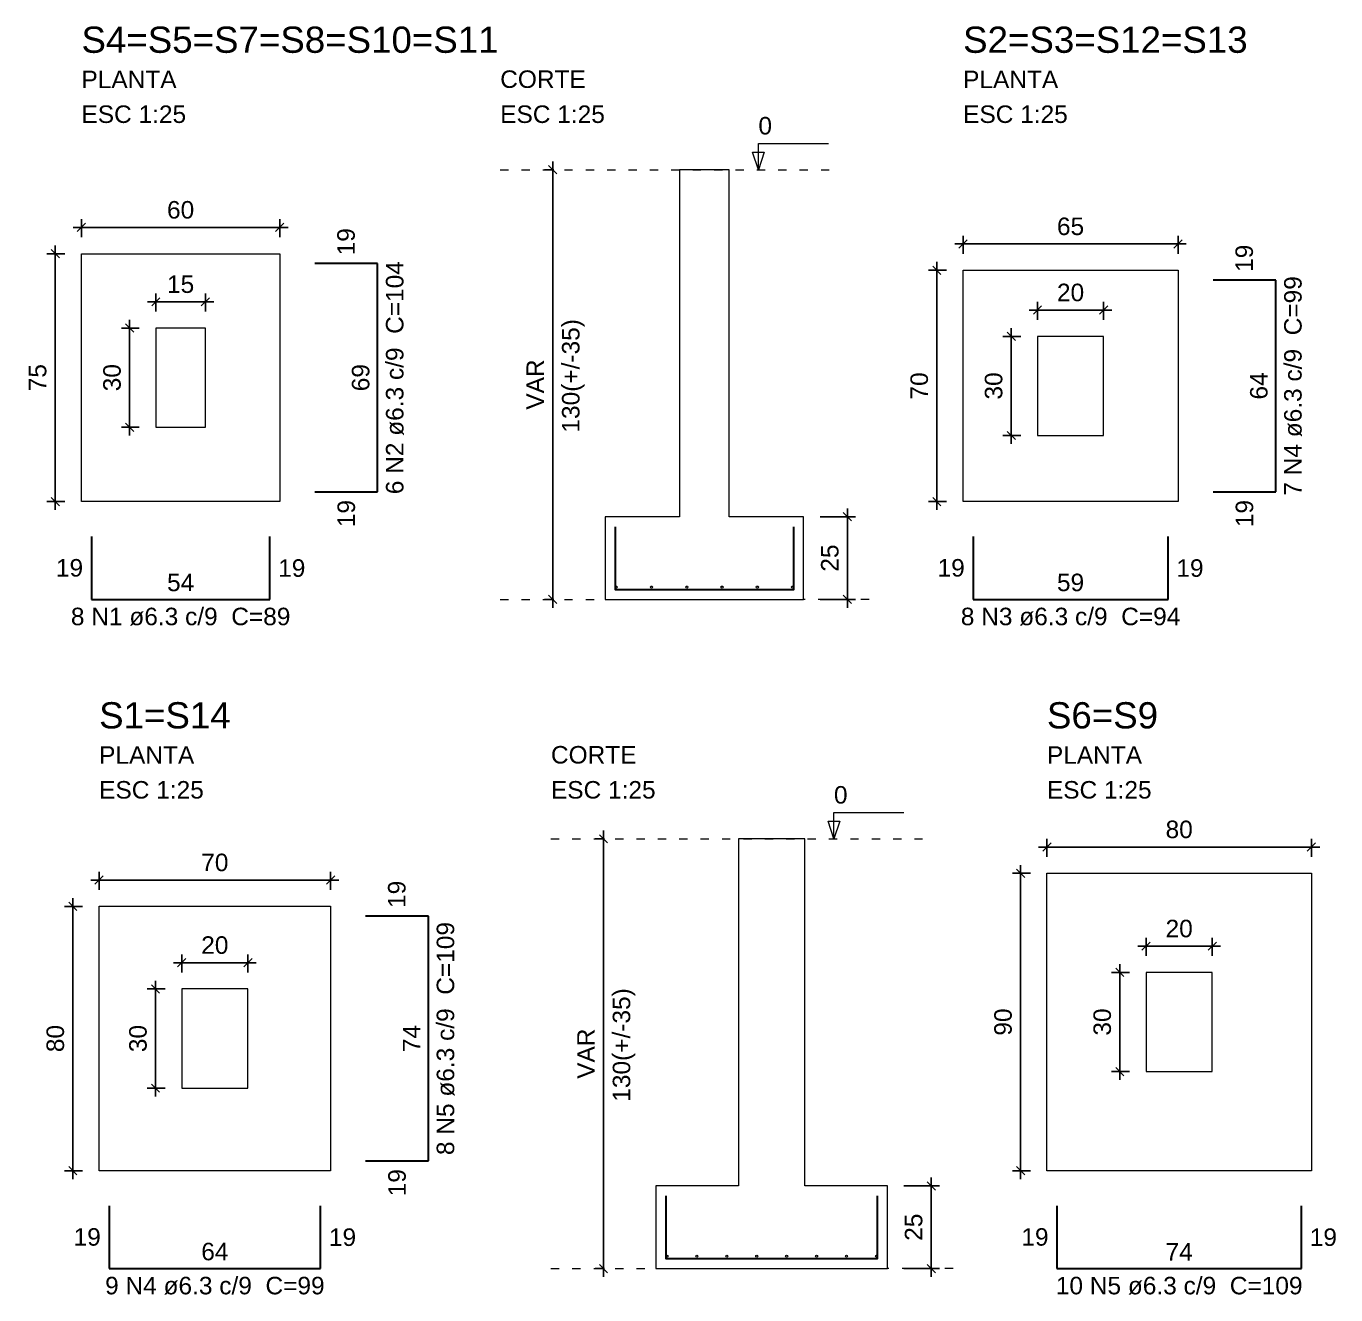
# Model space of a CAD drawing. Header units: millimetres. Extents: x 0 to 619, y -40 to 53.
# Drawn here: x 252.61 to 268.46, y 33.48 to 48.83 of the extents above; entities that cross this region are included whole.
import ezdxf

# ---------------------------------------------------------------- set-up
doc = ezdxf.new("R2010")
doc.units = ezdxf.units.MM
doc.linetypes.add('DOT2', pattern=[3.175, 0, -3.175])
for name, color, linetype, lineweight in [('DT-Armadura', 2, 'Continuous', 30), ('DT-Barras no corte', 5, 'Continuous', 5), ('DT-Cotas', 9, 'Continuous', 5), ('DT-Forma', 5, 'Continuous', 5), ('DT-Pontilhado', 9, 'DOT2', 5), ('DT-Textos', 7, 'Continuous', 5), ('DT-Título', 3, 'Continuous', 20)]:
    doc.layers.add(name, color=color, linetype=linetype, lineweight=lineweight)
doc.styles.add('Arial', font='arial.ttf')
doc.styles.get("Standard").update_dxf_attribs({"font": 'arial.ttf'})
doc.dimstyles.new('UM_25.000000', dxfattribs={"dimtxt": 0.18, "dimasz": 0.1, "dimexe": 0.1, "dimexo": 0.2, "dimgap": 0, "dimtad": 1, "dimtih": 1, "dimtoh": 1, "dimdec": 1, "dimlfac": 25, "dimzin": 0, "dimdsep": 46, "dimtxsty": 'Standard', "dimblk": 'CLOSED', "dimblk1": 'CLOSED', "dimblk2": 'CLOSED', "dimcen": 0.09, "dimdle": 0.1, "dimadec": 1, "dimazin": 2, "dimtfac": 1, "dimtdec": 4, "dimtofl": 0, "dimtmove": 0, "dimatfit": 3, "dimldrblk": 'CLOSED', "dimfxl": 1, "dimtolj": 1, "dimarcsym": 0})

# ---------------------------------------------------------------- blocks, each defined once
blk = doc.blocks.new('_OBLIQUE')
at = {"color": 0, "linetype": 'ByBlock', "lineweight": -2}
blk.add_line((-0.5, -0.5), (0.5, 0.5), dxfattribs=at)
blk = doc.blocks.new('*D106')
at = {"layer": 'Defpoints', "color": 0, "transparency": 16777216}
for p in [(253.497, 38.176), (253.179, 34.976), (253.497, 34.976)]:
    blk.add_point(p, dxfattribs=at)
at = {"layer": 'DT-Cotas', "color": 0, "lineweight": -2, "transparency": 16777216}
for p, q in [((253.179, 38.276), (253.179, 34.876)), ((253.297, 38.176), (253.079, 38.176)), ((253.297, 34.976), (253.079, 34.976))]:
    blk.add_line(p, q, dxfattribs=at)
at = {"layer": 'DT-Cotas', "color": 0, "lineweight": -2, "transparency": 16777216, "xscale": 0.1, "yscale": 0.1, "zscale": 0.1}
for p, rotation in [((253.179, 38.176), 90), ((253.179, 34.976), 270)]:
    blk.add_blockref('_OBLIQUE', p, dxfattribs=dict(at, rotation=rotation))
at = {"layer": 'DT-Cotas', "transparency": 16777216, "insert": (252.968, 36.576), "char_height": 0.2118, "attachment_point": 5, "rotation": 90, "style": 'Arial'}
blk.add_mtext('\\A1;80', dxfattribs=at)
blk = doc.blocks.new('*D107')
at = {"layer": 'Defpoints', "color": 0, "transparency": 16777216}
for p in [(256.297, 38.494), (253.497, 38.176), (256.297, 38.176)]:
    blk.add_point(p, dxfattribs=at)
at = {"layer": 'DT-Cotas', "color": 0, "lineweight": -2, "transparency": 16777216}
for p, q in [((253.497, 38.376), (253.497, 38.594)), ((256.297, 38.376), (256.297, 38.594)), ((253.397, 38.494), (256.397, 38.494))]:
    blk.add_line(p, q, dxfattribs=at)
at = {"layer": 'DT-Cotas', "color": 0, "lineweight": -2, "transparency": 16777216, "xscale": 0.1, "yscale": 0.1, "zscale": 0.1, "rotation": 180}
blk.add_blockref('_OBLIQUE', (253.497, 38.494), dxfattribs=at)
at = {"layer": 'DT-Cotas', "color": 0, "lineweight": -2, "transparency": 16777216, "xscale": 0.1, "yscale": 0.1, "zscale": 0.1}
blk.add_blockref('_OBLIQUE', (256.297, 38.494), dxfattribs=at)
at = {"layer": 'DT-Cotas', "transparency": 16777216, "insert": (254.897, 38.706), "char_height": 0.2118, "attachment_point": 5, "rotation": 0.0057, "style": 'Arial'}
blk.add_mtext('\\A1;70', dxfattribs=at)
blk = doc.blocks.new('*D108')
at = {"layer": 'Defpoints', "color": 0, "transparency": 16777216}
for p in [(254.497, 37.176), (254.179, 35.976), (254.497, 35.976)]:
    blk.add_point(p, dxfattribs=at)
at = {"layer": 'DT-Cotas', "color": 0, "lineweight": -2, "transparency": 16777216}
for p, q in [((254.179, 37.276), (254.179, 35.876)), ((254.297, 37.176), (254.079, 37.176)), ((254.297, 35.976), (254.079, 35.976))]:
    blk.add_line(p, q, dxfattribs=at)
at = {"layer": 'DT-Cotas', "color": 0, "lineweight": -2, "transparency": 16777216, "xscale": 0.1, "yscale": 0.1, "zscale": 0.1}
for p, rotation in [((254.179, 37.176), 90), ((254.179, 35.976), 270)]:
    blk.add_blockref('_OBLIQUE', p, dxfattribs=dict(at, rotation=rotation))
at = {"layer": 'DT-Cotas', "transparency": 16777216, "insert": (253.968, 36.576), "char_height": 0.2118, "attachment_point": 5, "rotation": 90, "style": 'Arial'}
blk.add_mtext('\\A1;30', dxfattribs=at)
blk = doc.blocks.new('*D109')
at = {"layer": 'Defpoints', "color": 0, "transparency": 16777216}
for p in [(255.297, 37.494), (254.497, 37.176), (255.297, 37.176)]:
    blk.add_point(p, dxfattribs=at)
at = {"layer": 'DT-Cotas', "color": 0, "lineweight": -2, "transparency": 16777216}
for p, q in [((254.497, 37.376), (254.497, 37.594)), ((255.297, 37.376), (255.297, 37.594)), ((254.397, 37.494), (255.397, 37.494))]:
    blk.add_line(p, q, dxfattribs=at)
at = {"layer": 'DT-Cotas', "color": 0, "lineweight": -2, "transparency": 16777216, "xscale": 0.1, "yscale": 0.1, "zscale": 0.1, "rotation": 180}
blk.add_blockref('_OBLIQUE', (254.497, 37.494), dxfattribs=at)
at = {"layer": 'DT-Cotas', "color": 0, "lineweight": -2, "transparency": 16777216, "xscale": 0.1, "yscale": 0.1, "zscale": 0.1}
blk.add_blockref('_OBLIQUE', (255.297, 37.494), dxfattribs=at)
at = {"layer": 'DT-Cotas', "transparency": 16777216, "insert": (254.897, 37.706), "char_height": 0.2118, "attachment_point": 5, "rotation": 0.0057, "style": 'Arial'}
blk.add_mtext('\\A1;20', dxfattribs=at)
blk = doc.blocks.new('*D110')
at = {"layer": 'Defpoints', "color": 0, "transparency": 16777216}
for p in [(259.811, 38.993), (259.599, 33.793), (259.811, 33.793)]:
    blk.add_point(p, dxfattribs=at)
at = {"layer": 'DT-Cotas', "color": 0, "lineweight": -2, "transparency": 16777216}
for p, q in [((259.611, 38.993), (259.499, 38.993)), ((259.599, 39.093), (259.599, 33.693)), ((259.611, 33.793), (259.499, 33.793))]:
    blk.add_line(p, q, dxfattribs=at)
at = {"layer": 'DT-Cotas', "color": 0, "lineweight": -2, "transparency": 16777216, "xscale": 0.1, "yscale": 0.1, "zscale": 0.1}
for p, rotation in [((259.599, 38.993), 90), ((259.599, 33.793), 270)]:
    blk.add_blockref('_OBLIQUE', p, dxfattribs=dict(at, rotation=rotation))
at = {"layer": 'DT-Cotas', "transparency": 16777216, "insert": (259.387, 36.393), "char_height": 0.2118, "attachment_point": 5, "rotation": 90, "style": 'Arial'}
blk.add_mtext('\\A1;VAR', dxfattribs=at)
blk = doc.blocks.new('*D111')
at = {"layer": 'Defpoints', "color": 0, "transparency": 16777216}
for p in [(263.034, 34.793), (263.034, 33.793), (263.564, 33.793)]:
    blk.add_point(p, dxfattribs=at)
at = {"layer": 'DT-Cotas', "color": 0, "lineweight": -2, "transparency": 16777216}
for p, q in [((263.564, 34.893), (263.564, 33.693)), ((263.234, 34.793), (263.664, 34.793)), ((263.234, 33.793), (263.664, 33.793))]:
    blk.add_line(p, q, dxfattribs=at)
at = {"layer": 'DT-Cotas', "color": 0, "lineweight": -2, "transparency": 16777216, "xscale": 0.1, "yscale": 0.1, "zscale": 0.1}
for p, rotation in [((263.564, 34.793), 90), ((263.564, 33.793), 270)]:
    blk.add_blockref('_OBLIQUE', p, dxfattribs=dict(at, rotation=rotation))
at = {"layer": 'DT-Cotas', "transparency": 16777216, "insert": (263.352, 34.293), "char_height": 0.2118, "attachment_point": 5, "rotation": 90, "style": 'Arial'}
blk.add_mtext('\\A1;25', dxfattribs=at)
blk = doc.blocks.new('*D112')
at = {"layer": 'Defpoints', "color": 0, "transparency": 16777216}
for p in [(264.964, 38.576), (264.646, 34.976), (264.964, 34.976)]:
    blk.add_point(p, dxfattribs=at)
at = {"layer": 'DT-Cotas', "color": 0, "lineweight": -2, "transparency": 16777216}
for p, q in [((264.646, 38.676), (264.646, 34.876)), ((264.764, 38.576), (264.546, 38.576)), ((264.764, 34.976), (264.546, 34.976))]:
    blk.add_line(p, q, dxfattribs=at)
at = {"layer": 'DT-Cotas', "color": 0, "lineweight": -2, "transparency": 16777216, "xscale": 0.1, "yscale": 0.1, "zscale": 0.1}
for p, rotation in [((264.646, 38.576), 90), ((264.646, 34.976), 270)]:
    blk.add_blockref('_OBLIQUE', p, dxfattribs=dict(at, rotation=rotation))
at = {"layer": 'DT-Cotas', "transparency": 16777216, "insert": (264.434, 36.776), "char_height": 0.2118, "attachment_point": 5, "rotation": 90, "style": 'Arial'}
blk.add_mtext('\\A1;90', dxfattribs=at)
blk = doc.blocks.new('*D113')
at = {"layer": 'Defpoints', "color": 0, "transparency": 16777216}
for p in [(268.164, 38.894), (264.964, 38.576), (268.164, 38.576)]:
    blk.add_point(p, dxfattribs=at)
at = {"layer": 'DT-Cotas', "color": 0, "lineweight": -2, "transparency": 16777216}
for p, q in [((264.964, 38.776), (264.964, 38.994)), ((268.164, 38.776), (268.164, 38.994)), ((264.864, 38.894), (268.264, 38.894))]:
    blk.add_line(p, q, dxfattribs=at)
at = {"layer": 'DT-Cotas', "color": 0, "lineweight": -2, "transparency": 16777216, "xscale": 0.1, "yscale": 0.1, "zscale": 0.1, "rotation": 180}
blk.add_blockref('_OBLIQUE', (264.964, 38.894), dxfattribs=at)
at = {"layer": 'DT-Cotas', "color": 0, "lineweight": -2, "transparency": 16777216, "xscale": 0.1, "yscale": 0.1, "zscale": 0.1}
blk.add_blockref('_OBLIQUE', (268.164, 38.894), dxfattribs=at)
at = {"layer": 'DT-Cotas', "transparency": 16777216, "insert": (266.564, 39.106), "char_height": 0.2118, "attachment_point": 5, "rotation": 0.0057, "style": 'Arial'}
blk.add_mtext('\\A1;80', dxfattribs=at)
blk = doc.blocks.new('*D114')
at = {"layer": 'Defpoints', "color": 0, "transparency": 16777216}
for p in [(266.164, 37.376), (265.846, 36.176), (266.164, 36.176)]:
    blk.add_point(p, dxfattribs=at)
at = {"layer": 'DT-Cotas', "color": 0, "lineweight": -2, "transparency": 16777216}
for p, q in [((265.846, 37.476), (265.846, 36.076)), ((265.964, 37.376), (265.746, 37.376)), ((265.964, 36.176), (265.746, 36.176))]:
    blk.add_line(p, q, dxfattribs=at)
at = {"layer": 'DT-Cotas', "color": 0, "lineweight": -2, "transparency": 16777216, "xscale": 0.1, "yscale": 0.1, "zscale": 0.1}
for p, rotation in [((265.846, 37.376), 90), ((265.846, 36.176), 270)]:
    blk.add_blockref('_OBLIQUE', p, dxfattribs=dict(at, rotation=rotation))
at = {"layer": 'DT-Cotas', "transparency": 16777216, "insert": (265.634, 36.776), "char_height": 0.2118, "attachment_point": 5, "rotation": 90, "style": 'Arial'}
blk.add_mtext('\\A1;30', dxfattribs=at)
blk = doc.blocks.new('*D115')
at = {"layer": 'Defpoints', "color": 0, "transparency": 16777216}
for p in [(266.964, 37.694), (266.164, 37.376), (266.964, 37.376)]:
    blk.add_point(p, dxfattribs=at)
at = {"layer": 'DT-Cotas', "color": 0, "lineweight": -2, "transparency": 16777216}
for p, q in [((266.164, 37.576), (266.164, 37.794)), ((266.964, 37.576), (266.964, 37.794)), ((266.064, 37.694), (267.064, 37.694))]:
    blk.add_line(p, q, dxfattribs=at)
at = {"layer": 'DT-Cotas', "color": 0, "lineweight": -2, "transparency": 16777216, "xscale": 0.1, "yscale": 0.1, "zscale": 0.1, "rotation": 180}
blk.add_blockref('_OBLIQUE', (266.164, 37.694), dxfattribs=at)
at = {"layer": 'DT-Cotas', "color": 0, "lineweight": -2, "transparency": 16777216, "xscale": 0.1, "yscale": 0.1, "zscale": 0.1}
blk.add_blockref('_OBLIQUE', (266.964, 37.694), dxfattribs=at)
at = {"layer": 'DT-Cotas', "transparency": 16777216, "insert": (266.564, 37.906), "char_height": 0.2118, "attachment_point": 5, "rotation": 0.0057, "style": 'Arial'}
blk.add_mtext('\\A1;20', dxfattribs=at)
blk = doc.blocks.new('*D470')
at = {"layer": 'Defpoints', "color": 0, "transparency": 16777216}
for p in [(253.283, 46.073), (252.966, 43.073), (253.283, 43.073)]:
    blk.add_point(p, dxfattribs=at)
at = {"layer": 'DT-Cotas', "color": 0, "lineweight": -2, "transparency": 16777216}
for p, q in [((252.966, 46.173), (252.966, 42.973)), ((253.083, 46.073), (252.866, 46.073)), ((253.083, 43.073), (252.866, 43.073))]:
    blk.add_line(p, q, dxfattribs=at)
at = {"layer": 'DT-Cotas', "color": 0, "lineweight": -2, "transparency": 16777216, "xscale": 0.1, "yscale": 0.1, "zscale": 0.1}
for p, rotation in [((252.966, 46.073), 90), ((252.966, 43.073), 270)]:
    blk.add_blockref('_OBLIQUE', p, dxfattribs=dict(at, rotation=rotation))
at = {"layer": 'DT-Cotas', "transparency": 16777216, "insert": (252.754, 44.573), "char_height": 0.2118, "attachment_point": 5, "rotation": 90, "style": 'Arial'}
blk.add_mtext('\\A1;75', dxfattribs=at)
blk = doc.blocks.new('*D471')
at = {"layer": 'Defpoints', "color": 0, "transparency": 16777216}
for p in [(255.683, 46.391), (253.283, 46.073), (255.683, 46.073)]:
    blk.add_point(p, dxfattribs=at)
at = {"layer": 'DT-Cotas', "color": 0, "lineweight": -2, "transparency": 16777216}
for p, q in [((253.283, 46.273), (253.283, 46.491)), ((255.683, 46.273), (255.683, 46.491)), ((253.183, 46.391), (255.783, 46.391))]:
    blk.add_line(p, q, dxfattribs=at)
at = {"layer": 'DT-Cotas', "color": 0, "lineweight": -2, "transparency": 16777216, "xscale": 0.1, "yscale": 0.1, "zscale": 0.1, "rotation": 180}
blk.add_blockref('_OBLIQUE', (253.283, 46.391), dxfattribs=at)
at = {"layer": 'DT-Cotas', "color": 0, "lineweight": -2, "transparency": 16777216, "xscale": 0.1, "yscale": 0.1, "zscale": 0.1}
blk.add_blockref('_OBLIQUE', (255.683, 46.391), dxfattribs=at)
at = {"layer": 'DT-Cotas', "transparency": 16777216, "insert": (254.483, 46.603), "char_height": 0.2118, "attachment_point": 5, "rotation": 0.0057, "style": 'Arial'}
blk.add_mtext('\\A1;60', dxfattribs=at)
blk = doc.blocks.new('*D472')
at = {"layer": 'Defpoints', "color": 0, "transparency": 16777216}
for p in [(254.183, 45.173), (253.866, 43.973), (254.183, 43.973)]:
    blk.add_point(p, dxfattribs=at)
at = {"layer": 'DT-Cotas', "color": 0, "lineweight": -2, "transparency": 16777216}
for p, q in [((253.983, 45.173), (253.766, 45.173)), ((253.866, 45.273), (253.866, 43.873)), ((253.983, 43.973), (253.766, 43.973))]:
    blk.add_line(p, q, dxfattribs=at)
at = {"layer": 'DT-Cotas', "color": 0, "lineweight": -2, "transparency": 16777216, "xscale": 0.1, "yscale": 0.1, "zscale": 0.1}
for p, rotation in [((253.866, 45.173), 90), ((253.866, 43.973), 270)]:
    blk.add_blockref('_OBLIQUE', p, dxfattribs=dict(at, rotation=rotation))
at = {"layer": 'DT-Cotas', "transparency": 16777216, "insert": (253.654, 44.573), "char_height": 0.2118, "attachment_point": 5, "rotation": 90, "style": 'Arial'}
blk.add_mtext('\\A1;30', dxfattribs=at)
blk = doc.blocks.new('*D473')
at = {"layer": 'Defpoints', "color": 0, "transparency": 16777216}
for p in [(254.783, 45.491), (254.183, 45.173), (254.783, 45.173)]:
    blk.add_point(p, dxfattribs=at)
at = {"layer": 'DT-Cotas', "color": 0, "lineweight": -2, "transparency": 16777216}
for p, q in [((254.083, 45.491), (254.883, 45.491)), ((254.183, 45.373), (254.183, 45.591)), ((254.783, 45.373), (254.783, 45.591))]:
    blk.add_line(p, q, dxfattribs=at)
at = {"layer": 'DT-Cotas', "color": 0, "lineweight": -2, "transparency": 16777216, "xscale": 0.1, "yscale": 0.1, "zscale": 0.1, "rotation": 180}
blk.add_blockref('_OBLIQUE', (254.183, 45.491), dxfattribs=at)
at = {"layer": 'DT-Cotas', "color": 0, "lineweight": -2, "transparency": 16777216, "xscale": 0.1, "yscale": 0.1, "zscale": 0.1}
blk.add_blockref('_OBLIQUE', (254.783, 45.491), dxfattribs=at)
at = {"layer": 'DT-Cotas', "transparency": 16777216, "insert": (254.483, 45.703), "char_height": 0.2118, "attachment_point": 5, "rotation": 0.0057, "style": 'Arial'}
blk.add_mtext('\\A1;15', dxfattribs=at)
blk = doc.blocks.new('*D474')
at = {"layer": 'Defpoints', "color": 0, "transparency": 16777216}
for p in [(259.197, 47.09), (258.985, 41.89), (259.197, 41.89)]:
    blk.add_point(p, dxfattribs=at)
at = {"layer": 'DT-Cotas', "color": 0, "lineweight": -2, "transparency": 16777216}
for p, q in [((258.997, 47.09), (258.885, 47.09)), ((258.985, 47.19), (258.985, 41.79)), ((258.997, 41.89), (258.885, 41.89))]:
    blk.add_line(p, q, dxfattribs=at)
at = {"layer": 'DT-Cotas', "color": 0, "lineweight": -2, "transparency": 16777216, "xscale": 0.1, "yscale": 0.1, "zscale": 0.1}
for p, rotation in [((258.985, 47.09), 90), ((258.985, 41.89), 270)]:
    blk.add_blockref('_OBLIQUE', p, dxfattribs=dict(at, rotation=rotation))
at = {"layer": 'DT-Cotas', "transparency": 16777216, "insert": (258.773, 44.49), "char_height": 0.2118, "attachment_point": 5, "rotation": 90, "style": 'Arial'}
blk.add_mtext('\\A1;VAR', dxfattribs=at)
blk = doc.blocks.new('*D475')
at = {"layer": 'Defpoints', "color": 0, "transparency": 16777216}
for p in [(262.02, 42.89), (262.02, 41.89), (262.55, 41.89)]:
    blk.add_point(p, dxfattribs=at)
at = {"layer": 'DT-Cotas', "color": 0, "lineweight": -2, "transparency": 16777216}
for p, q in [((262.55, 42.99), (262.55, 41.79)), ((262.22, 42.89), (262.65, 42.89)), ((262.22, 41.89), (262.65, 41.89))]:
    blk.add_line(p, q, dxfattribs=at)
at = {"layer": 'DT-Cotas', "color": 0, "lineweight": -2, "transparency": 16777216, "xscale": 0.1, "yscale": 0.1, "zscale": 0.1}
for p, rotation in [((262.55, 42.89), 90), ((262.55, 41.89), 270)]:
    blk.add_blockref('_OBLIQUE', p, dxfattribs=dict(at, rotation=rotation))
at = {"layer": 'DT-Cotas', "transparency": 16777216, "insert": (262.338, 42.39), "char_height": 0.2118, "attachment_point": 5, "rotation": 90, "style": 'Arial'}
blk.add_mtext('\\A1;25', dxfattribs=at)
blk = doc.blocks.new('*D476')
at = {"layer": 'Defpoints', "color": 0, "transparency": 16777216}
for p in [(263.95, 45.873), (263.632, 43.073), (263.95, 43.073)]:
    blk.add_point(p, dxfattribs=at)
at = {"layer": 'DT-Cotas', "color": 0, "lineweight": -2, "transparency": 16777216}
for p, q in [((263.632, 45.973), (263.632, 42.973)), ((263.75, 45.873), (263.532, 45.873)), ((263.75, 43.073), (263.532, 43.073))]:
    blk.add_line(p, q, dxfattribs=at)
at = {"layer": 'DT-Cotas', "color": 0, "lineweight": -2, "transparency": 16777216, "xscale": 0.1, "yscale": 0.1, "zscale": 0.1}
for p, rotation in [((263.632, 45.873), 90), ((263.632, 43.073), 270)]:
    blk.add_blockref('_OBLIQUE', p, dxfattribs=dict(at, rotation=rotation))
at = {"layer": 'DT-Cotas', "transparency": 16777216, "insert": (263.42, 44.473), "char_height": 0.2118, "attachment_point": 5, "rotation": 90, "style": 'Arial'}
blk.add_mtext('\\A1;70', dxfattribs=at)
blk = doc.blocks.new('*D477')
at = {"layer": 'Defpoints', "color": 0, "transparency": 16777216}
for p in [(266.55, 46.191), (263.95, 45.873), (266.55, 45.873)]:
    blk.add_point(p, dxfattribs=at)
at = {"layer": 'DT-Cotas', "color": 0, "lineweight": -2, "transparency": 16777216}
for p, q in [((263.95, 46.073), (263.95, 46.291)), ((266.55, 46.073), (266.55, 46.291)), ((263.85, 46.191), (266.65, 46.191))]:
    blk.add_line(p, q, dxfattribs=at)
at = {"layer": 'DT-Cotas', "color": 0, "lineweight": -2, "transparency": 16777216, "xscale": 0.1, "yscale": 0.1, "zscale": 0.1, "rotation": 180}
blk.add_blockref('_OBLIQUE', (263.95, 46.191), dxfattribs=at)
at = {"layer": 'DT-Cotas', "color": 0, "lineweight": -2, "transparency": 16777216, "xscale": 0.1, "yscale": 0.1, "zscale": 0.1}
blk.add_blockref('_OBLIQUE', (266.55, 46.191), dxfattribs=at)
at = {"layer": 'DT-Cotas', "transparency": 16777216, "insert": (265.25, 46.403), "char_height": 0.2118, "attachment_point": 5, "rotation": 0.0057, "style": 'Arial'}
blk.add_mtext('\\A1;65', dxfattribs=at)
blk = doc.blocks.new('*D478')
at = {"layer": 'Defpoints', "color": 0, "transparency": 16777216}
for p in [(264.85, 45.073), (264.532, 43.873), (264.85, 43.873)]:
    blk.add_point(p, dxfattribs=at)
at = {"layer": 'DT-Cotas', "color": 0, "lineweight": -2, "transparency": 16777216}
for p, q in [((264.532, 45.173), (264.532, 43.773)), ((264.65, 45.073), (264.432, 45.073)), ((264.65, 43.873), (264.432, 43.873))]:
    blk.add_line(p, q, dxfattribs=at)
at = {"layer": 'DT-Cotas', "color": 0, "lineweight": -2, "transparency": 16777216, "xscale": 0.1, "yscale": 0.1, "zscale": 0.1}
for p, rotation in [((264.532, 45.073), 90), ((264.532, 43.873), 270)]:
    blk.add_blockref('_OBLIQUE', p, dxfattribs=dict(at, rotation=rotation))
at = {"layer": 'DT-Cotas', "transparency": 16777216, "insert": (264.32, 44.473), "char_height": 0.2118, "attachment_point": 5, "rotation": 90, "style": 'Arial'}
blk.add_mtext('\\A1;30', dxfattribs=at)
blk = doc.blocks.new('*D479')
at = {"layer": 'Defpoints', "color": 0, "transparency": 16777216}
for p in [(265.65, 45.391), (264.85, 45.073), (265.65, 45.073)]:
    blk.add_point(p, dxfattribs=at)
at = {"layer": 'DT-Cotas', "color": 0, "lineweight": -2, "transparency": 16777216}
for p, q in [((264.85, 45.273), (264.85, 45.491)), ((265.65, 45.273), (265.65, 45.491)), ((264.75, 45.391), (265.75, 45.391))]:
    blk.add_line(p, q, dxfattribs=at)
at = {"layer": 'DT-Cotas', "color": 0, "lineweight": -2, "transparency": 16777216, "xscale": 0.1, "yscale": 0.1, "zscale": 0.1, "rotation": 180}
blk.add_blockref('_OBLIQUE', (264.85, 45.391), dxfattribs=at)
at = {"layer": 'DT-Cotas', "color": 0, "lineweight": -2, "transparency": 16777216, "xscale": 0.1, "yscale": 0.1, "zscale": 0.1}
blk.add_blockref('_OBLIQUE', (265.65, 45.391), dxfattribs=at)
at = {"layer": 'DT-Cotas', "transparency": 16777216, "insert": (265.25, 45.603), "char_height": 0.2118, "attachment_point": 5, "rotation": 0.0057, "style": 'Arial'}
blk.add_mtext('\\A1;20', dxfattribs=at)

msp = doc.modelspace()

# ---------------------------------------------------------------- linework, layer by layer
at = {"layer": 'DT-Armadura'}
for p, q in [((256.8669, 45.9531), (256.1069, 45.9531)), ((256.8669, 43.1931), (256.8669, 45.9531)), ((267.7335, 45.7531), (266.9735, 45.7531)), ((267.7335, 43.1931), (267.7335, 45.7531)), ((256.1069, 43.1931), (256.8669, 43.1931)), ((266.9735, 43.1931), (267.7335, 43.1931)), ((253.4033, 42.6495), (253.4033, 41.8895)), ((255.5633, 41.8895), (255.5633, 42.6495)), ((264.0699, 42.6495), (264.0699, 41.8895)), ((266.4299, 41.8895), (266.4299, 42.6495)), ((253.4033, 41.8895), (255.5633, 41.8895)), ((264.0699, 41.8895), (266.4299, 41.8895)), ((257.4808, 38.0564), (256.7208, 38.0564)), ((257.4808, 35.0964), (257.4808, 38.0564)), ((256.7208, 35.0964), (257.4808, 35.0964)), ((253.6172, 34.5528), (253.6172, 33.7928)), ((256.1772, 33.7928), (256.1772, 34.5528)), ((265.0838, 34.5528), (265.0838, 33.7928)), ((268.0438, 33.7928), (268.0438, 34.5528)), ((253.6172, 33.7928), (256.1772, 33.7928)), ((265.0838, 33.7928), (268.0438, 33.7928))]:
    msp.add_line(p, q, dxfattribs=at)
for points in [[(259.7403, 42.7695), (259.7403, 42.0095), (261.9003, 42.0095), (261.9003, 42.7695)], [(260.3542, 34.6728), (260.3542, 33.9128), (262.9142, 33.9128), (262.9142, 34.6728)]]:
    msp.add_lwpolyline(points, dxfattribs=at)
at = {"layer": 'DT-Barras no corte'}
for centre in [(259.7529, 42.0395), (260.1798, 42.0395), (260.6068, 42.0395), (261.0337, 42.0395), (261.4607, 42.0395), (261.8877, 42.0395), (260.3668, 33.9428), (260.7289, 33.9428), (261.091, 33.9428), (261.4531, 33.9428), (261.8152, 33.9428), (262.1774, 33.9428), (262.5395, 33.9428), (262.9016, 33.9428)]:
    msp.add_circle(centre, 0.0126, dxfattribs=at)
at = {"layer": 'DT-Forma'}
for points in [[(261.1203, 47.0895), (260.5203, 47.0895), (260.5203, 42.8895), (260.5203, 42.8895), (259.6203, 42.8895), (259.6203, 41.8895), (262.0203, 41.8895), (262.0203, 42.8895), (261.1203, 42.8895), (261.1203, 42.8895), (261.1203, 47.0895)], [(253.2833, 43.0731), (253.2833, 46.0731), (255.6833, 46.0731), (255.6833, 43.0731), (253.2833, 43.0731)], [(263.9499, 43.0731), (263.9499, 45.8731), (266.5499, 45.8731), (266.5499, 43.0731), (263.9499, 43.0731)], [(254.1833, 43.9731), (254.7833, 43.9731), (254.7833, 45.1731), (254.1833, 45.1731), (254.1833, 43.9731)], [(264.8499, 43.8731), (265.6499, 43.8731), (265.6499, 45.0731), (264.8499, 45.0731), (264.8499, 43.8731)], [(262.0342, 38.9928), (261.2342, 38.9928), (261.2342, 34.7928), (261.2342, 34.7928), (260.2342, 34.7928), (260.2342, 33.7928), (263.0342, 33.7928), (263.0342, 34.7928), (262.0342, 34.7928), (262.0342, 34.7928), (262.0342, 38.9928)], [(264.9638, 34.9764), (264.9638, 38.5764), (268.1638, 38.5764), (268.1638, 34.9764), (264.9638, 34.9764)], [(253.4972, 34.9764), (253.4972, 38.1764), (256.2972, 38.1764), (256.2972, 34.9764), (253.4972, 34.9764)], [(266.1638, 36.1764), (266.9638, 36.1764), (266.9638, 37.3764), (266.1638, 37.3764), (266.1638, 36.1764)], [(254.4972, 35.9764), (255.2972, 35.9764), (255.2972, 37.1764), (254.4972, 37.1764), (254.4972, 35.9764)]]:
    msp.add_lwpolyline(points, close=True, dxfattribs=at)
at = {"layer": 'DT-Pontilhado', "ltscale": 0.05}
for p, q in [((258.3495, 47.0895), (262.4439, 47.0895)), ((258.3495, 41.8895), (259.6203, 41.8895)), ((262.8145, 41.8895), (262.0203, 41.8895)), ((258.9634, 38.9928), (263.4578, 38.9928)), ((258.9634, 33.7928), (260.2342, 33.7928)), ((263.8284, 33.7928), (263.0342, 33.7928))]:
    msp.add_line(p, q, dxfattribs=at)
at = {"layer": 'DT-Textos'}
for points in [[(261.4733, 47.0895), (261.4733, 47.4072), (262.3205, 47.4072)], [(262.3872, 38.9928), (262.3872, 39.3105), (263.2344, 39.3105)]]:
    msp.add_lwpolyline(points, dxfattribs=at)
for points in [[(261.5439, 47.3013), (261.4733, 47.0895), (261.4027, 47.3013), (261.5439, 47.3013)], [(262.4578, 39.2046), (262.3872, 38.9928), (262.3166, 39.2046), (262.4578, 39.2046)]]:
    msp.add_lwpolyline(points, close=True, dxfattribs=at)

# ---------------------------------------------------------------- texts
at = {"layer": 'DT-Armadura', "color": 7, "char_height": 0.2118, "rotation": 90.00021, "line_spacing_factor": 0.9, "style": 'Arial'}
for s, insert, width, attachment_point in [('19', (256.5928, 46.0531), 0.90832, 7), ('19', (267.4594, 45.8531), 0.90832, 7), ('6 N2 ø6.3 c/9  C=104', (257.1846, 44.5731), 5.0832, 8), ('7 N4 ø6.3 c/9  C=99', (268.0512, 44.4731), 4.82904, 8), ('69', (256.7696, 44.5731), 0.90832, 8), ('64', (267.6362, 44.4731), 0.90832, 8), ('19', (256.381, 43.0931), 0.90832, 3), ('19', (267.2476, 43.0931), 0.90832, 3), ('19', (257.2067, 38.1564), 0.90832, 7), ('8 N5 ø6.3 c/9  C=109', (257.7985, 36.5764), 5.0832, 8), ('74', (257.3835, 36.5764), 0.90832, 8), ('19', (256.9949, 34.9964), 0.90832, 3)]:
    msp.add_mtext(s, dxfattribs=dict(at, insert=insert, width=width, attachment_point=attachment_point))
at = {"layer": 'DT-Armadura', "color": 7, "char_height": 0.2118, "line_spacing_factor": 0.9, "style": 'Arial'}
for s, insert, width, attachment_point in [('19', (253.3033, 42.1636), 0.90832, 9), ('19', (255.6634, 42.3754), 0.90832, 1), ('19', (263.9699, 42.1636), 0.90832, 9), ('19', (266.53, 42.3754), 0.90832, 1), ('54', (254.4833, 41.9868), 0.90832, 8), ('59', (265.2499, 41.9868), 0.90832, 8), ('8 N1 ø6.3 c/9  C=89', (254.4835, 41.572), 4.82904, 8), ('8 N3 ø6.3 c/9  C=94', (265.2501, 41.572), 4.82904, 8), ('19', (253.5172, 34.0669), 0.90832, 9), ('19', (256.2773, 34.2787), 0.90832, 1), ('19', (264.9838, 34.0669), 0.90832, 9), ('19', (268.1439, 34.2787), 0.90832, 1), ('64', (254.8972, 33.8901), 0.90832, 8), ('74', (266.5638, 33.8901), 0.90832, 8), ('9 N4 ø6.3 c/9  C=99', (254.8974, 33.4753), 4.82904, 8), ('10 N5 ø6.3 c/9  C=109', (266.564, 33.4753), 5.33736, 8)]:
    msp.add_mtext(s, dxfattribs=dict(at, insert=insert, width=width, attachment_point=attachment_point))
at = {"layer": 'DT-Cotas', "char_height": 0.2118, "width": 2.5416, "attachment_point": 8, "rotation": 90.00021, "line_spacing_factor": 0.798, "style": 'Arial'}
for insert in [(259.3725, 44.5951), (259.9864, 36.4984)]:
    msp.add_mtext('130(+/-35)', dxfattribs=dict(at, insert=insert))
at = {"layer": 'DT-Textos', "char_height": 0.2118, "attachment_point": 7, "line_spacing_factor": 0.798, "style": 'Arial'}
for s, insert, width in [('PLANTA', (253.2835, 48.0763), 1.52496), ('CORTE', (258.3495, 48.0763), 1.2708), ('PLANTA', (263.9501, 48.0763), 1.52496), ('ESC 1:25', (253.2835, 47.6523), 2.03328), ('ESC 1:25', (258.3495, 47.6523), 2.03328), ('ESC 1:25', (263.9501, 47.6523), 2.03328), ('0', (261.4735, 47.513), 0.25416), ('PLANTA', (253.4974, 39.9011), 1.52496), ('CORTE', (258.9634, 39.9011), 1.2708), ('PLANTA', (264.964, 39.9011), 1.52496), ('ESC 1:25', (253.4974, 39.4771), 2.03328), ('ESC 1:25', (258.9634, 39.4771), 2.03328), ('0', (262.3874, 39.4163), 0.25416), ('ESC 1:25', (264.964, 39.4771), 2.03328)]:
    msp.add_mtext(s, dxfattribs=dict(at, insert=insert, width=width))
at = {"layer": 'DT-Título', "char_height": 0.3177, "attachment_point": 7, "line_spacing_factor": 0.798, "style": 'Arial'}
for s, insert, width in [('S4=S5=S7=S8=S10=S11', (253.2835, 48.4993), 7.24356), ('S2=S3=S12=S13', (263.9501, 48.4993), 4.95612), ('S1=S14', (253.4974, 40.3241), 2.28744), ('S6=S9', (264.964, 40.3241), 1.9062)]:
    msp.add_mtext(s, dxfattribs=dict(at, insert=insert, width=width))

# ---------------------------------------------------------------- dimensions: what is measured, and where the dimension line sits
at = {"layer": 'DT-Cotas'}
for base, p1, p2, picture, middle in [((258.9849, 41.8895), (259.1967, 47.0895), (259.1967, 41.8895), '*D474', (258.7731, 44.4895)), ((259.5988, 33.7928), (259.8106, 38.9928), (259.8106, 33.7928), '*D110', (259.387, 36.3928))]:
    dim = msp.add_linear_dim(base=base, p1=p1, p2=p2, angle=90, text='VAR', dimstyle='UM_25.000000', override={"dimtxt": 0.2118, "dimasz": 0.1, "dimexe": 0.1, "dimexo": 0.2, "dimtad": 1, "dimtih": 0, "dimtoh": 0, "dimdec": 1, "dimlfac": 25, "dimzin": 8, "dimtxsty": 'Arial', "dimblk": 'OBLIQUE', "dimblk1": 'OBLIQUE', "dimblk2": 'OBLIQUE', "dimsah": 1, "dimdle": 0.1, "dimse1": 0, "dimse2": 0, "dimclrt": 256, "dimadec": 1, "dimazin": 3, "dimtmove": 2, "dimldrblk": 'OBLIQUE'}, dxfattribs=at)
    dim.commit()
    dim.dimension.update_dxf_attribs({"geometry": picture, "text_midpoint": middle, "dimtype": 160, "text_rotation": 90})
for base, p1, p2, picture, middle in [((255.6833, 46.3908), (253.2833, 46.0731), (255.6833, 46.0731), '*D471', (254.4833, 46.6026)), ((266.5499, 46.1908), (263.9499, 45.8731), (266.5499, 45.8731), '*D477', (265.2499, 46.4026)), ((254.7833, 45.4908), (254.1833, 45.1731), (254.7833, 45.1731), '*D473', (254.4833, 45.7026)), ((265.6499, 45.3908), (264.8499, 45.0731), (265.6499, 45.0731), '*D479', (265.2499, 45.6026)), ((268.1638, 38.8941), (264.9638, 38.5764), (268.1638, 38.5764), '*D113', (266.5638, 39.1059)), ((256.2972, 38.4941), (253.4972, 38.1764), (256.2972, 38.1764), '*D107', (254.8972, 38.7059)), ((266.9638, 37.6941), (266.1638, 37.3764), (266.9638, 37.3764), '*D115', (266.5638, 37.9059)), ((255.2972, 37.4941), (254.4972, 37.1764), (255.2972, 37.1764), '*D109', (254.8972, 37.7059))]:
    dim = msp.add_linear_dim(base=base, p1=p1, p2=p2, dimstyle='UM_25.000000', override={"dimtxt": 0.2118, "dimasz": 0.1, "dimexe": 0.1, "dimexo": 0.2, "dimtad": 1, "dimtih": 0, "dimtoh": 0, "dimdec": 1, "dimlfac": 25, "dimzin": 8, "dimtxsty": 'Arial', "dimblk": 'OBLIQUE', "dimblk1": 'OBLIQUE', "dimblk2": 'OBLIQUE', "dimsah": 1, "dimdle": 0.1, "dimse1": 0, "dimse2": 0, "dimclrt": 256, "dimadec": 1, "dimazin": 3, "dimtmove": 2, "dimldrblk": 'OBLIQUE'}, dxfattribs=at)
    dim.commit()
    dim.dimension.update_dxf_attribs({"geometry": picture, "text_midpoint": middle, "dimtype": 160, "text_rotation": 0.00573})
for base, p1, p2, picture, middle in [((252.9656, 43.0731), (253.2833, 46.0731), (253.2833, 43.0731), '*D470', (252.7538, 44.5731)), ((263.6322, 43.0731), (263.9499, 45.8731), (263.9499, 43.0731), '*D476', (263.4204, 44.4731)), ((253.8656, 43.9731), (254.1833, 45.1731), (254.1833, 43.9731), '*D472', (253.6538, 44.5731)), ((264.5322, 43.8731), (264.8499, 45.0731), (264.8499, 43.8731), '*D478', (264.3204, 44.4731)), ((262.5498, 41.8895), (262.0203, 42.8895), (262.0203, 41.8895), '*D475', (262.338, 42.3895)), ((264.6461, 34.9764), (264.9638, 38.5764), (264.9638, 34.9764), '*D112', (264.4343, 36.7764)), ((253.1795, 34.9764), (253.4972, 38.1764), (253.4972, 34.9764), '*D106', (252.9677, 36.5764)), ((265.8461, 36.1764), (266.1638, 37.3764), (266.1638, 36.1764), '*D114', (265.6343, 36.7764)), ((254.1795, 35.9764), (254.4972, 37.1764), (254.4972, 35.9764), '*D108', (253.9677, 36.5764)), ((263.5637, 33.7928), (263.0342, 34.7928), (263.0342, 33.7928), '*D111', (263.3519, 34.2928))]:
    dim = msp.add_linear_dim(base=base, p1=p1, p2=p2, angle=90, dimstyle='UM_25.000000', override={"dimtxt": 0.2118, "dimasz": 0.1, "dimexe": 0.1, "dimexo": 0.2, "dimtad": 1, "dimtih": 0, "dimtoh": 0, "dimdec": 1, "dimlfac": 25, "dimzin": 8, "dimtxsty": 'Arial', "dimblk": 'OBLIQUE', "dimblk1": 'OBLIQUE', "dimblk2": 'OBLIQUE', "dimsah": 1, "dimdle": 0.1, "dimse1": 0, "dimse2": 0, "dimclrt": 256, "dimadec": 1, "dimazin": 3, "dimtmove": 2, "dimldrblk": 'OBLIQUE'}, dxfattribs=at)
    dim.commit()
    dim.dimension.update_dxf_attribs({"geometry": picture, "text_midpoint": middle, "dimtype": 160, "text_rotation": 90})

doc.saveas('drawing.dxf')
